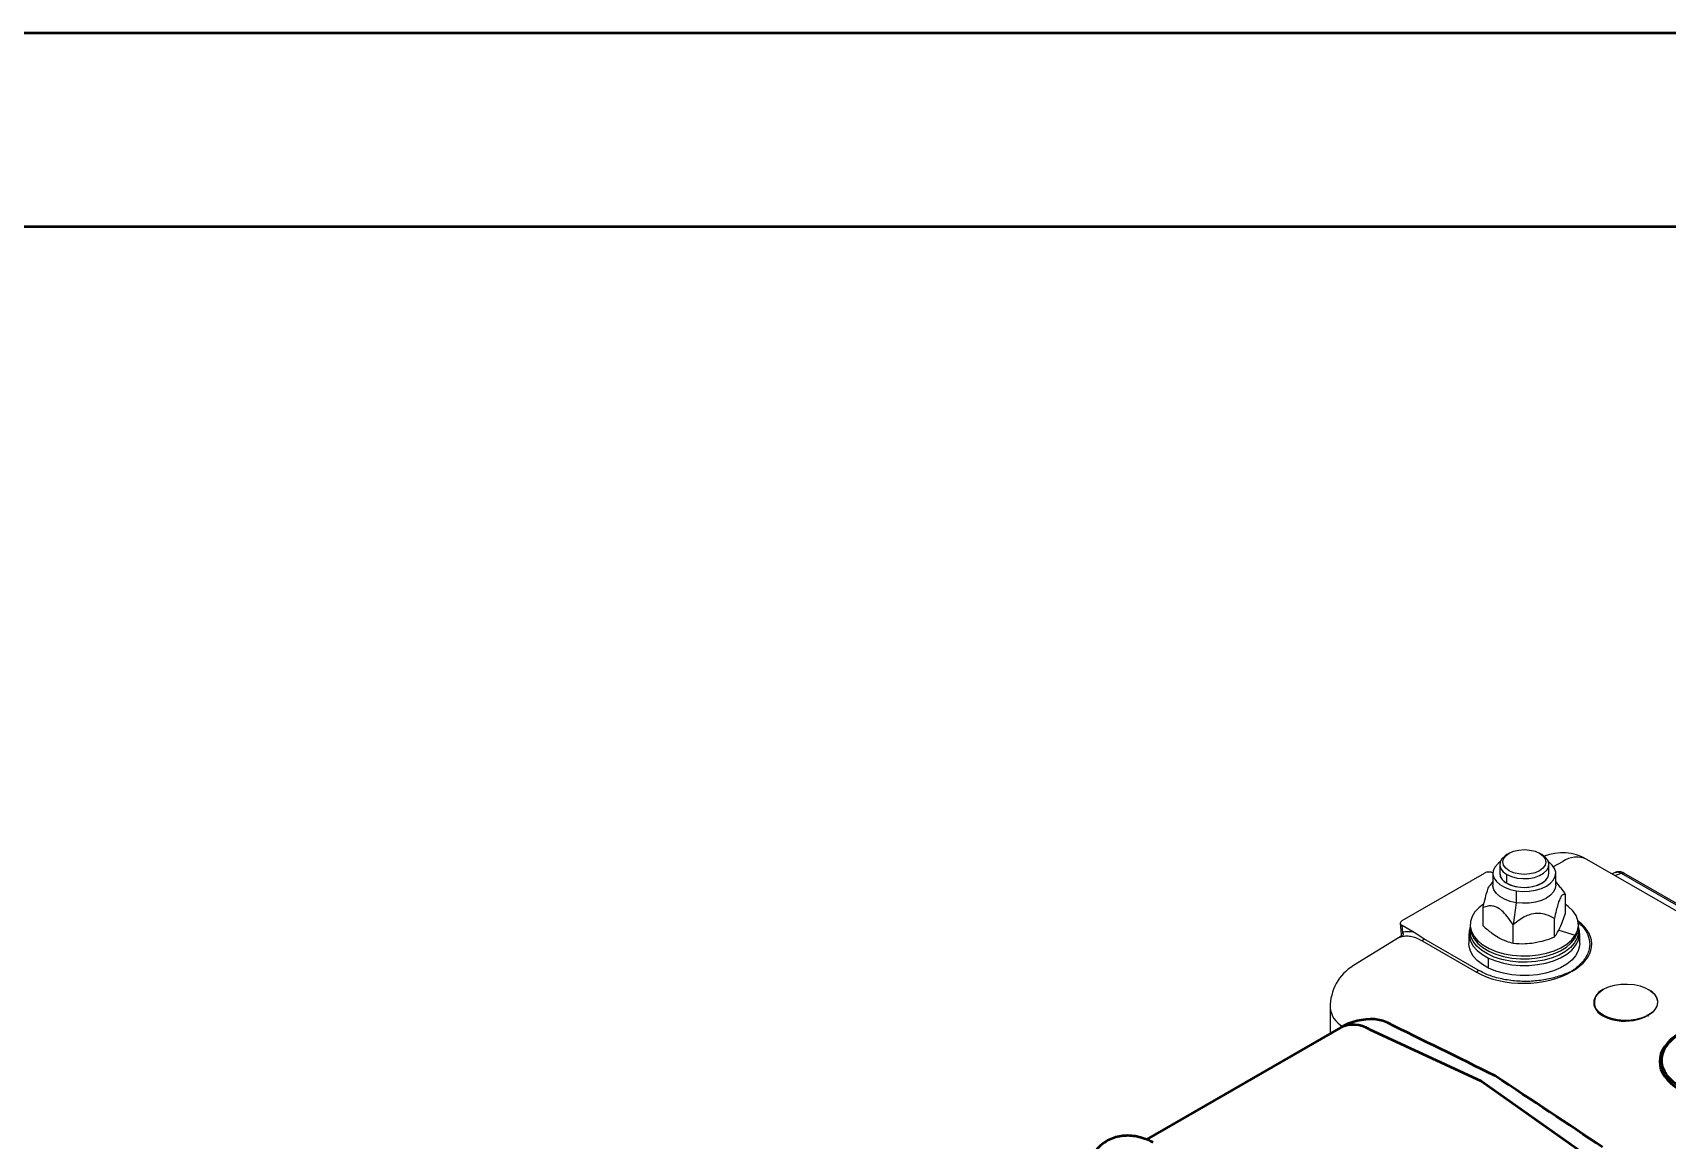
# Model space of a CAD drawing. Header units: millimetres. Extents: x 32504 to 36677, y 41990 to 42879.
# Drawn here: x 33406.2 to 33490.6, y 42798.2 to 42855.4 of the extents above; entities that cross this region are included whole.
import ezdxf

# ---------------------------------------------------------------- set-up
doc = ezdxf.new("R2010")
doc.units = ezdxf.units.MM
doc.layers.add('Net_dam', color=7, linetype='Continuous', lineweight=50)

msp = doc.modelspace()

# ---------------------------------------------------------------- linework, layer by layer
at = {"color": 7, "linetype": 'Continuous', "lineweight": 25}
for p, q in [((33482.3994, 42813.0419), (33482.2871, 42812.9771)), ((33484.0766, 42812.9769), (33483.9643, 42813.0418)), ((33481.9168, 42812.4608), (33481.9168, 42812.0077)), ((33484.4466, 42812.0077), (33484.4466, 42812.4608)), ((33484.685, 42812.3578), (33485.1674, 42812.6169)), ((33502.398, 42803.4833), (33486.4069, 42812.7243)), ((33476.8776, 42809.5701), (33481.1225, 42812.0181)), ((33481.5625, 42811.5915), (33481.4168, 42811.4034)), ((33481.5625, 42812.0104), (33481.5625, 42811.392)), ((33482.2868, 42811.4916), (33482.2868, 42811.9447)), ((33484.4089, 42811.8202), (33484.4034, 42811.8184)), ((33484.801, 42811.392), (33484.801, 42812.0104)), ((33485.043, 42811.279), (33484.801, 42811.5915)), ((33487.9125, 42812.0685), (33487.6914, 42811.982)), ((33487.8545, 42811.8878), (33488.175, 42812.0131)), ((33488.175, 42812.0131), (33503.069, 42803.4062)), ((33503.2083, 42803.4115), (33488.3143, 42812.0185)), ((33482.7618, 42810.4892), (33482.6113, 42809.3447)), ((33482.7618, 42811.1076), (33482.7618, 42810.4892)), ((33485.3068, 42809.9513), (33485.3068, 42810.8991)), ((33481.0567, 42809.2952), (33481.0567, 42810.243)), ((33484.7363, 42808.7248), (33484.7363, 42809.6727)), ((33476.785, 42809.4311), (33476.8356, 42808.8736)), ((33477.5019, 42808.9504), (33476.8774, 42809.3113)), ((33476.909, 42808.9626), (33476.8774, 42809.3113)), ((33478.0046, 42808.6278), (33477.5019, 42808.9504)), ((33480.3242, 42808.8961), (33480.3242, 42808.3776)), ((33480.3975, 42809.2185), (33480.4212, 42809.0562)), ((33480.4017, 42809.1902), (33480.3975, 42809.1619)), ((33482.6113, 42808.3968), (33482.6113, 42809.3447)), ((33484.9569, 42809.0742), (33485.8118, 42808.8094)), ((33485.8118, 42808.8094), (33485.7895, 42808.6505)), ((33485.9423, 42809.0562), (33485.9659, 42809.2185)), ((33485.9659, 42809.1619), (33485.9618, 42809.1902)), ((33486.0392, 42808.3776), (33486.0392, 42808.8961)), ((33476.7693, 42808.7293), (33474.3671, 42807.2455)), ((33477.9182, 42808.5284), (33480.7208, 42806.9088)), ((33480.8072, 42807.0082), (33478.0046, 42808.6278)), ((33481.3395, 42807.1166), (33481.3395, 42807.6351)), ((33487.239, 42806.0098), (33487.239, 42806.0098)), ((33489.6117, 42805.9975), (33489.5911, 42806.0098)), ((33473.1619, 42805.0845), (33473.1619, 42803.7372)), ((33486.8354, 42805.1101), (33486.8354, 42805.1102))]:
    msp.add_line(p, q, dxfattribs=at)
at = {"color": 7, "linetype": 'Continuous', "lineweight": 25, "flags": 128}
for points in [[(33483.9643, 42813.0418), (33484.14, 42812.9094), (33484.2503, 42812.7554), (33484.2879, 42812.5901), (33484.2501, 42812.4248), (33484.1394, 42812.2709), (33483.9635, 42812.1387), (33483.7343, 42812.0373), (33483.4675, 42811.9735), (33483.1812, 42811.9519), (33482.8949, 42811.9737), (33482.6281, 42812.0376), (33482.3991, 42812.1391), (33482.2235, 42812.2714), (33482.1131, 42812.4255), (33482.0756, 42812.5908), (33482.1134, 42812.756), (33482.224, 42812.91), (33482.3999, 42813.0422), (33482.6291, 42813.1436), (33482.896, 42813.2073), (33483.1823, 42813.229), (33483.4686, 42813.2072), (33483.7353, 42813.1433), (33483.9643, 42813.0418)], [(33481.9448, 42812.6137), (33481.8242, 42812.52), (33481.6703, 42812.3459), (33481.5825, 42812.1572), (33481.5646, 42811.962), (33481.6174, 42811.769), (33481.7386, 42811.5865), (33481.9228, 42811.4225), (33482.162, 42811.2843), (33482.4459, 42811.1778), (33482.7618, 42811.1076)], [(33482.2871, 42812.9771), (33482.1864, 42812.9115), (33482.0285, 42812.7609), (33481.9376, 42812.5928), (33481.9191, 42812.4171), (33481.9739, 42812.2439), (33482.0989, 42812.0834), (33482.2868, 42811.9447)], [(33482.2868, 42811.9447), (33482.5268, 42811.8361), (33482.8048, 42811.7638), (33483.1047, 42811.732), (33483.4091, 42811.7425), (33483.7003, 42811.7948), (33483.9613, 42811.8858), (33484.177, 42812.0102), (33484.3349, 42812.1608), (33484.4258, 42812.3288), (33484.4444, 42812.5045), (33484.3896, 42812.6777), (33484.2646, 42812.8383), (33484.0766, 42812.9769)], [(33482.7618, 42811.1076), (33483.0961, 42811.077), (33483.4342, 42811.0871), (33483.7612, 42811.1376), (33484.0629, 42811.2262), (33484.3261, 42811.3491), (33484.5393, 42811.5009), (33484.6931, 42811.675), (33484.7809, 42811.8637), (33484.7988, 42812.0589), (33484.746, 42812.2519), (33484.6249, 42812.4344), (33484.4406, 42812.5983), (33484.4186, 42812.6137)], [(33482.7618, 42810.4892), (33482.4459, 42810.5593), (33482.162, 42810.6659), (33481.9228, 42810.8041), (33481.7386, 42810.9681), (33481.6174, 42811.1505), (33481.5646, 42811.3436), (33481.5625, 42811.392)], [(33481.9168, 42812.0803), (33481.9113, 42812.0256), (33481.9419, 42811.8496), (33482.0446, 42811.683), (33482.2134, 42811.5355), (33482.4384, 42811.4155), (33482.7067, 42811.3301), (33483.0025, 42811.2842), (33483.3088, 42811.2806), (33483.6077, 42811.3193), (33483.8818, 42811.3983), (33484.1152, 42811.5128), (33484.2944, 42811.6562), (33484.4089, 42811.8202)], [(33482.2868, 42811.4916), (33482.5487, 42811.3755), (33482.8537, 42811.3025), (33483.1811, 42811.2775), (33483.5085, 42811.3023), (33483.8136, 42811.3751), (33484.0757, 42811.4911), (33484.2768, 42811.6423), (33484.4034, 42811.8184)], [(33484.801, 42811.392), (33484.7809, 42811.2453), (33484.6931, 42811.0566), (33484.5393, 42810.8825), (33484.3261, 42810.7307), (33484.0629, 42810.6078), (33483.7612, 42810.5192), (33483.4342, 42810.4687), (33483.0961, 42810.4585), (33482.7618, 42810.4892)], [(33484.4034, 42811.8184), (33484.4465, 42811.9961), (33484.4466, 42812.0077)], [(33484.4089, 42811.8202), (33484.4521, 42811.9953), (33484.4466, 42812.0803)], [(33481.0731, 42810.4118), (33480.8537, 42810.2455), (33480.636, 42810.0183), (33480.4843, 42809.774), (33480.4024, 42809.5187), (33480.3925, 42809.2592), (33480.4549, 42809.0022), (33480.5878, 42808.7542), (33480.788, 42808.5217), (33481.0502, 42808.3109), (33481.3675, 42808.127), (33481.7319, 42807.9749), (33482.1338, 42807.8584), (33482.5628, 42807.7808), (33483.0079, 42807.7438), (33483.4574, 42807.7486), (33483.8999, 42807.7949), (33484.3237, 42807.8816), (33484.718, 42808.0064), (33485.0724, 42808.1661), (33485.3779, 42808.3566), (33485.6265, 42808.5728), (33485.8118, 42808.8094), (33485.8118, 42808.8094)], [(33485.8118, 42808.8094), (33485.929, 42809.06), (33485.975, 42809.3182), (33485.9487, 42809.5773), (33485.8507, 42809.8306), (33485.6836, 42810.0716), (33485.4517, 42810.294), (33485.3068, 42810.4008)], [(33480.3929, 42809.2556), (33480.3317, 42809.0153), (33480.3345, 42808.7564), (33480.4074, 42808.501), (33480.5486, 42808.2553), (33480.7547, 42808.0254), (33481.0205, 42807.817), (33481.3395, 42807.6351)], [(33485.9659, 42809.1619), (33485.9697, 42808.9209), (33485.9042, 42808.6641), (33485.7681, 42808.4167), (33485.5651, 42808.185), (33485.3003, 42807.9752), (33484.9807, 42807.7927), (33484.6145, 42807.6421), (33484.2112, 42807.5273), (33483.7812, 42807.4514), (33483.3357, 42807.4163), (33482.8862, 42807.4229), (33482.4443, 42807.471), (33482.0216, 42807.5594), (33481.6289, 42807.6859), (33481.2764, 42807.847), (33480.9733, 42808.0388), (33480.7273, 42808.2561), (33480.5449, 42808.4933), (33480.4309, 42808.7444), (33480.388, 42809.0028), (33480.3975, 42809.1619)], [(33480.4212, 42809.0562), (33480.4642, 42808.8794), (33480.5872, 42808.6296), (33480.7787, 42808.3945), (33481.0336, 42808.1804), (33481.3451, 42807.9929), (33481.7051, 42807.8371), (33482.1041, 42807.7169), (33482.5315, 42807.6356), (33482.976, 42807.5954), (33483.426, 42807.5972), (33483.8695, 42807.641), (33484.2949, 42807.7258), (33484.6909, 42807.8491), (33485.0471, 42808.0079), (33485.3541, 42808.1978), (33485.6038, 42808.4139), (33485.7895, 42808.6505)], [(33480.4212, 42809.0562), (33480.4642, 42808.8794), (33480.5872, 42808.6296), (33480.7787, 42808.3945), (33481.0336, 42808.1804), (33481.3451, 42807.9929), (33481.7051, 42807.8371), (33482.1041, 42807.7169), (33482.5315, 42807.6356), (33482.976, 42807.5954), (33483.426, 42807.5972), (33483.8695, 42807.641), (33484.2949, 42807.7258), (33484.6909, 42807.8491), (33485.0471, 42808.0079), (33485.3541, 42808.1978), (33485.6038, 42808.4139), (33485.7895, 42808.6505)], [(33481.3395, 42807.6351), (33481.7039, 42807.4842), (33482.1047, 42807.3682), (33482.532, 42807.2897), (33482.9753, 42807.2508), (33483.4237, 42807.2524), (33483.8661, 42807.2945), (33484.2917, 42807.3761), (33484.69, 42807.495), (33485.0511, 42807.6485), (33485.3661, 42807.8326), (33485.6274, 42808.043), (33485.8285, 42808.2744), (33485.9644, 42808.521), (33486.0318, 42808.777), (33486.029, 42809.0358), (33485.9706, 42809.2556)], [(33485.7895, 42808.6505), (33485.912, 42808.9196), (33485.9423, 42809.0562)], [(33485.7895, 42808.6505), (33485.912, 42808.9196), (33485.9423, 42809.0562)], [(33481.3395, 42807.1166), (33481.0205, 42807.2985), (33480.7547, 42807.5069), (33480.5486, 42807.7368), (33480.4074, 42807.9825), (33480.3345, 42808.2379), (33480.3242, 42808.3776)], [(33486.0392, 42808.3776), (33486.0318, 42808.2585), (33485.9644, 42808.0025), (33485.8285, 42807.7559), (33485.6274, 42807.5245), (33485.3661, 42807.3141), (33485.0511, 42807.13), (33484.69, 42806.9765), (33484.2917, 42806.8575), (33483.8661, 42806.776), (33483.4237, 42806.7339), (33482.9753, 42806.7323), (33482.532, 42806.7712), (33482.1047, 42806.8497), (33481.7039, 42806.9657), (33481.3395, 42807.1166)], [(33486.8354, 42805.1102), (33486.7821, 42805.3051), (33486.8002, 42805.5021), (33486.8888, 42805.6927), (33487.0442, 42805.8685), (33487.2595, 42806.0218), (33487.5252, 42806.1459), (33487.8299, 42806.2354), (33488.1601, 42806.2864), (33488.5015, 42806.2966), (33488.8391, 42806.2656), (33489.1581, 42806.1948), (33489.4447, 42806.0873), (33489.6863, 42805.9477), (33489.8724, 42805.7821), (33489.9947, 42805.5978), (33490.048, 42805.4029), (33490.0299, 42805.2058), (33489.9413, 42805.0153), (33489.7859, 42804.8395), (33489.5707, 42804.6862), (33489.3049, 42804.5621), (33489.0003, 42804.4726), (33488.67, 42804.4216), (33488.3286, 42804.4114), (33487.991, 42804.4423), (33487.672, 42804.5132), (33487.3854, 42804.6207), (33487.1438, 42804.7603), (33486.9578, 42804.9259), (33486.8354, 42805.1102)], [(33489.5504, 42804.6747), (33489.2636, 42804.547), (33488.9351, 42804.4588), (33488.581, 42804.4146), (33488.2188, 42804.4165), (33487.8662, 42804.4644), (33487.5405, 42804.5559), (33487.2577, 42804.6865), (33487.0317, 42804.8499), (33486.8735, 42805.0381), (33486.7909, 42805.2417), (33486.7881, 42805.4508), (33486.865, 42805.6551), (33487.018, 42805.8446), (33487.2395, 42806.0101)], [(33489.5504, 42804.6747), (33489.2833, 42804.5541), (33488.979, 42804.4679), (33488.6503, 42804.4199), (33488.3116, 42804.4119), (33487.9773, 42804.4445), (33487.6619, 42804.5161), (33487.3788, 42804.6238), (33487.1402, 42804.7629), (33486.9565, 42804.9273), (33486.8354, 42805.1101)]]:
    msp.add_lwpolyline(points, dxfattribs=at)
at = {"color": 7, "linetype": 'Continuous', "lineweight": 25}
for centre, radius, start, end in [((33485.136, 42810.5251), 2.54, 59.977114, 111.466641), ((33485.8815, 42811.5821), 1.2573, 65.296969, 124.608489), ((33482.5259, 42812.0538), 0.6109, 184.323728, 246.956853), ((33475.7019, 42805.0845), 2.54, 121.703061, 180), ((33487.5047, 42805.3503), 0.7111, 111.899521, 199.74076), ((33474.396, 42805.1984), 1.2393, 185.272158, 241.670946)]:
    msp.add_arc(centre, radius, start, end, dxfattribs=at)
for centre, major_axis, ratio, start_param, end_param in [((33481.3466, 42811.8879), (0.3175, 0), 0.5788711, 0.7862496, 2.3543068), ((33477.1029, 42809.4406), (0.3184, 0), 0.5757087, 2.3570515, 3.9251088), ((33478.1272, 42806.5848), (-1.4496, 2.2766), 0.5464248, 5.7551141, 6.1131649), ((33483.1775, 42808.3753), (3.4843, -0.0518), 0.5671297, 5.5074118, 6.9388427), ((33483.1859, 42808.3801), (3.4843, 0.0536), 0.5872696, 3.9174354, 5.4865218), ((33488.3947, 42805.3418), (1.6354, 0.0254), 0.5872679, 2.3462493, 5.4883204), ((33488.4349, 42805.365), (1.6355, -0.0241), 0.567131, 5.4879265, 7.0592665)]:
    msp.add_ellipse(centre, major_axis=major_axis, ratio=ratio, start_param=start_param, end_param=end_param, dxfattribs=at)
for points, knots in [([(33481.0567, 42810.243), (33481.0935, 42810.4158), (33481.1594, 42810.7247), (33481.2689, 42811.104), (33481.3576, 42811.3228), (33481.4051, 42811.3813), (33481.4207, 42811.4004)], [0, 0, 0, 0, 0.3527136, 0.6309963, 0.8791244, 1, 1, 1, 1]), ([(33488.3134, 42812.0189), (33488.281, 42812.0352), (33488.2147, 42812.0685), (33488.1078, 42812.091), (33487.9992, 42812.0933), (33487.9318, 42812.073), (33487.8978, 42812.0627)], [0, 0, 0, 0, 0.2372852, 0.4846357, 0.7398128, 1, 1, 1, 1]), ([(33487.8989, 42812.0546), (33487.9332, 42812.066), (33487.9907, 42812.0853), (33488.0885, 42812.0604), (33488.1459, 42812.029), (33488.175, 42812.0131)], [0, 0, 0, 0, 0.4213982, 0.7068437, 1, 1, 1, 1]), ([(33488.175, 42812.0131), (33488.2028, 42812.0234), (33488.2551, 42812.0427), (33488.2948, 42812.0248), (33488.3133, 42812.0165)], [0, 0, 0, 0, 0.530859, 1, 1, 1, 1]), ([(33485.3068, 42810.8991), (33485.2699, 42810.9131), (33485.2041, 42810.9381), (33485.0943, 42810.8495), (33484.9951, 42810.6577), (33484.9058, 42810.392), (33484.8197, 42810.0655), (33484.7659, 42809.8121), (33484.7363, 42809.6727)], [0, 0, 0, 0, 0.22035663, 0.39421284, 0.54923001, 0.67613579, 0.82187714, 1, 1, 1, 1]), ([(33485.0434, 42811.2765), (33485.0484, 42811.2707), (33485.146, 42811.1575), (33485.2285, 42811.0249), (33485.3068, 42810.8991)], [0, 0, 0, 0, 0.0509368, 1, 1, 1, 1]), ([(33482.6113, 42809.3447), (33482.5109, 42809.4958), (33482.3314, 42809.7663), (33482.0324, 42810.0863), (33481.762, 42810.264), (33481.5184, 42810.3312), (33481.2839, 42810.3253), (33481.1373, 42810.2722), (33481.0567, 42810.243)], [0, 0, 0, 0, 0.2203566, 0.3942128, 0.54923, 0.6761358, 0.8218771, 1, 1, 1, 1]), ([(33484.7363, 42809.6727), (33484.5992, 42809.7447), (33484.3537, 42809.8735), (33483.945, 42809.9577), (33483.5754, 42809.922), (33483.2425, 42809.7971), (33482.9219, 42809.6062), (33482.7215, 42809.4375), (33482.6113, 42809.3447)], [0, 0, 0, 0, 0.2203566, 0.3942128, 0.54923, 0.6761358, 0.8218771, 1, 1, 1, 1]), ([(33485.0216, 42809.1991), (33485.0733, 42809.3185), (33485.1699, 42809.5416), (33485.2633, 42809.8213), (33485.3068, 42809.9513)], [0, 0, 0, 0, 0.5352511, 1, 1, 1, 1]), ([(33476.8358, 42808.8736), (33476.836, 42808.8582), (33476.8362, 42808.8279), (33476.821, 42808.7858), (33476.7969, 42808.7502), (33476.775, 42808.7341), (33476.7641, 42808.7261)], [0, 0, 0, 0, 0.2593599, 0.5120657, 0.7586789, 1, 1, 1, 1]), ([(33476.909, 42808.9626), (33476.8874, 42808.945), (33476.8434, 42808.9095), (33476.8389, 42808.8858), (33476.8367, 42808.8738)], [0, 0, 0, 0, 0.4933383, 1, 1, 1, 1]), ([(33476.909, 42808.9626), (33476.9168, 42808.9429), (33476.9286, 42808.9135), (33476.9308, 42808.8716), (33476.9264, 42808.8311), (33476.9111, 42808.7944), (33476.8882, 42808.7654), (33476.8738, 42808.7552), (33476.8666, 42808.75)], [0, 0, 0, 0, 0.249832, 0.3751673, 0.5001648, 0.7494682, 0.8747667, 1, 1, 1, 1]), ([(33476.8666, 42808.75), (33476.9495, 42808.7646), (33477.1111, 42808.793), (33477.4602, 42808.7501), (33477.7382, 42808.6156), (33477.9182, 42808.5284)], [0, 0, 0, 0, 0.2704193, 0.5274516, 1, 1, 1, 1]), ([(33481.0567, 42809.2952), (33481.2053, 42809.1645), (33481.4606, 42808.9399), (33481.7239, 42808.7757), (33481.834, 42808.7071)], [0, 0, 0, 0, 0.5819524, 1, 1, 1, 1]), ([(33484.7363, 42808.7248), (33484.7909, 42808.7972), (33484.8845, 42808.9215), (33484.9812, 42809.1173), (33485.0216, 42809.1991)], [0, 0, 0, 0, 0.58195238, 1, 1, 1, 1]), ([(33485.9656, 42809.445), (33485.9987, 42809.4214), (33486.2046, 42809.2748), (33486.4227, 42808.9425), (33486.5841, 42808.4765), (33486.541, 42808.0672), (33486.4031, 42807.7406), (33486.2339, 42807.4895), (33486.0651, 42807.3105), (33485.9338, 42807.1936), (33485.8597, 42807.1318), (33485.7825, 42807.0707), (33485.7228, 42807.025), (33485.6903, 42807), (33485.6761, 42806.9889), (33485.6644, 42806.9793), (33485.6517, 42806.9678), (33485.645, 42806.9605), (33485.6433, 42806.9565), (33485.6436, 42806.9553), (33485.6439, 42806.9548), (33485.6442, 42806.9546), (33485.6443, 42806.9545)], [0, 0, 0, 0, 0.0338809, 0.2107197, 0.3875273, 0.563939, 0.6630526, 0.7625822, 0.8641959, 0.8902392, 0.9182549, 0.9482633, 0.9747825, 0.9821947, 0.9831807, 0.9902116, 0.9953025, 0.9984882, 0.999411, 0.9997341, 0.9998716, 1, 1, 1, 1]), ([(33476.7697, 42808.7287), (33476.7661, 42808.7268), (33476.7475, 42808.7166), (33476.7742, 42808.7257), (33476.836, 42808.742), (33476.8666, 42808.75)], [0, 0, 0, 0, 0.1066746, 0.5575324, 1, 1, 1, 1]), ([(33481.834, 42808.7071), (33481.975, 42808.6338), (33482.2384, 42808.4969), (33482.493, 42808.4286), (33482.6113, 42808.3968)], [0, 0, 0, 0, 0.5352511, 1, 1, 1, 1]), ([(33482.6113, 42808.3968), (33482.8144, 42808.3833), (33483.1634, 42808.3601), (33483.5233, 42808.4037), (33483.6738, 42808.4219)], [0, 0, 0, 0, 0.5819524, 1, 1, 1, 1]), ([(33483.6738, 42808.4219), (33483.8665, 42808.4598), (33484.2266, 42808.5307), (33484.5746, 42808.6632), (33484.7363, 42808.7248)], [0, 0, 0, 0, 0.53525105, 1, 1, 1, 1]), ([(33485.6443, 42806.9545), (33485.6441, 42806.9546), (33485.6438, 42806.9548), (33485.6428, 42806.955), (33485.6405, 42806.9552), (33485.6334, 42806.9543), (33485.6104, 42806.9473), (33485.5492, 42806.9211), (33485.3616, 42806.839), (33484.9783, 42806.6869), (33484.3781, 42806.5257), (33483.6409, 42806.4284), (33482.8717, 42806.4221), (33482.1088, 42806.522), (33481.3929, 42806.7104), (33481.0024, 42806.909), (33480.8072, 42807.0082)], [0, 0, 0, 0, 0.00012719, 0.0002613, 0.00056831, 0.00141754, 0.0042961, 0.0151924, 0.04432508, 0.13736658, 0.27728758, 0.41508852, 0.56153923, 0.70752027, 0.8538273, 1, 1, 1, 1])]:
    msp.add_open_spline(points, degree=3, knots=knots, dxfattribs=at)
for points in [[(33478.0046, 42808.6278), (33477.999, 42808.6175), (33477.9879, 42808.5967), (33477.9666, 42808.5691), (33477.9431, 42808.5451), (33477.9265, 42808.534), (33477.9182, 42808.5284)], [(33480.8072, 42807.0082), (33480.8017, 42806.9979), (33480.7906, 42806.9771), (33480.7692, 42806.9495), (33480.7457, 42806.9256), (33480.7291, 42806.9144), (33480.7208, 42806.9088)]]:
    msp.add_open_spline(points, degree=3, dxfattribs=at)
at = {"layer": 'Net_dam'}
for p, q in [((33489.5507, 42804.6741), (33489.5504, 42804.6747)), ((33473.7107, 42804.0537), (33463.6879, 42798.2736)), ((33475.1794, 42803.9601), (33480.9709, 42801.2798)), ((33480.9709, 42801.2798), (33486.185, 42797.6001))]:
    msp.add_line(p, q, dxfattribs=at)
for points in [[(32504.3347, 42014.3719), (32504.3347, 42855.3719), (33693.3347, 42855.3719), (33693.3347, 42014.3719), (32504.3347, 42014.3719)], [(32524.3347, 42024.3719), (32524.3347, 42845.3719), (33683.3347, 42845.3719), (33683.3347, 42024.3719)]]:
    msp.add_lwpolyline(points, close=True, dxfattribs=at)
for centre, radius, start, end in [((33475.2969, 42801.3033), 3.175, 87.176246, 119.971751), ((33474.3587, 42802.6514), 1.5447, 57.906635, 114.801602), ((33475.348, 42802.7803), 1.6974, 62.440226, 86.443901)]:
    msp.add_arc(centre, radius, start, end, dxfattribs=at)
for centre, major_axis, ratio, start_param, end_param in [((33488.3952, 42805.3421), (1.6354, 0.0254), 0.5872679, 5.4878419, 5.5047565), ((33495.2303, 42792.0781), (42.8619, -22.2453), 0.0477301, 1.9172196, 2.0571958), ((33493.6515, 42802.3322), (3.4843, 0.0536), 0.5872696, 2.348349, 3.9174354), ((33468.1214, 42807.7439), (42.8588, -27.4268), 0.0429903, 1.1366676, 1.2766438)]:
    msp.add_ellipse(centre, major_axis=major_axis, ratio=ratio, start_param=start_param, end_param=end_param, dxfattribs=at)
for points, knots in [([(33491.2728, 42800.9604), (33491.0924, 42801.0804), (33490.7314, 42801.3204), (33490.3992, 42801.762), (33490.2468, 42802.2316), (33490.2878, 42802.64), (33490.4259, 42802.9667), (33490.5951, 42803.2178), (33490.7639, 42803.3968), (33490.8952, 42803.5137), (33490.9693, 42803.5756), (33491.0465, 42803.6367), (33491.1063, 42803.6823), (33491.1388, 42803.7073), (33491.153, 42803.7184), (33491.1647, 42803.728), (33491.1773, 42803.7396), (33491.184, 42803.7469), (33491.1857, 42803.7508), (33491.1855, 42803.752), (33491.1851, 42803.7525), (33491.1849, 42803.7527), (33491.1847, 42803.7528)], [0, 0, 0, 0, 0.1546475, 0.3093812, 0.4640875, 0.6184474, 0.7051716, 0.7922598, 0.8811716, 0.9039594, 0.9284731, 0.9547304, 0.9779347, 0.9844204, 0.9852831, 0.9914352, 0.9958898, 0.9986772, 0.9994847, 0.9997673, 0.9998877, 1, 1, 1, 1]), ([(33464.0319, 42798.125), (33463.9567, 42798.1619), (33463.7453, 42798.2659), (33463.4043, 42798.3843), (33463.0153, 42798.463), (33462.6488, 42798.4819), (33462.2858, 42798.4442), (33461.9342, 42798.3454), (33461.6045, 42798.1836), (33461.3154, 42797.9699), (33461.0684, 42797.7113), (33460.8669, 42797.4116), (33460.7221, 42797.118), (33460.6651, 42796.9158), (33460.6423, 42796.8347)], [0, 0, 0, 0, 0.05601465, 0.15770672, 0.24783685, 0.33475407, 0.41887333, 0.50931413, 0.59682928, 0.68252353, 0.7675951, 0.85337961, 0.94122649, 1, 1, 1, 1])]:
    msp.add_open_spline(points, degree=3, knots=knots, dxfattribs=at)

doc.saveas('drawing.dxf')
